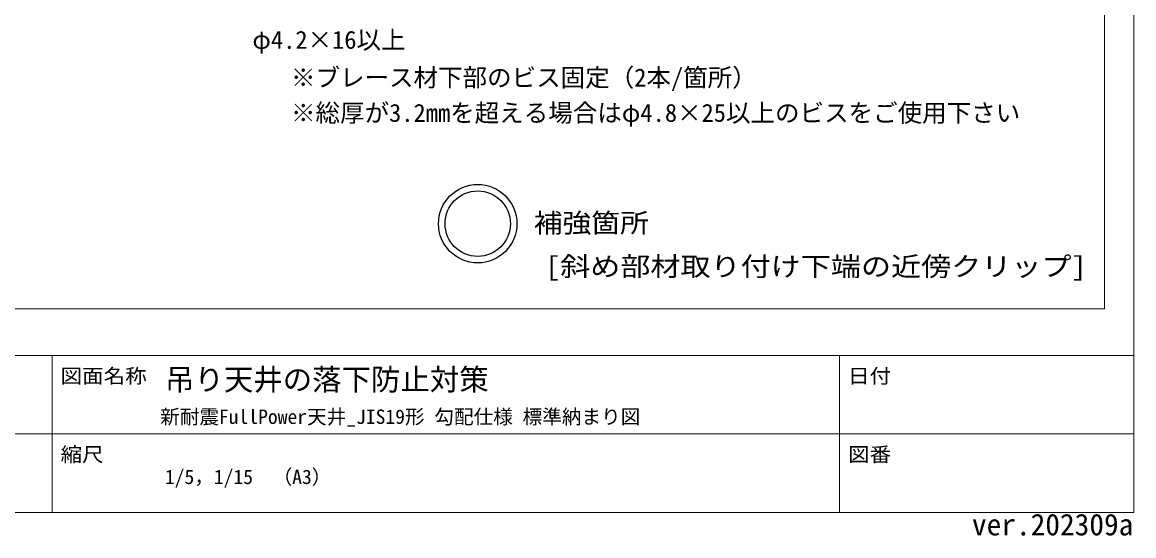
# Model space of a CAD drawing. Units: millimetres, scale not verified. Extents: x -2895 to 2955, y -2104 to 2057.
# Drawn here: x 1255 to 2955, y -2104 to -1319 of the extents above; entities that cross this region are included whole.
import ezdxf
from ezdxf.enums import TextEntityAlignment as Align

# ---------------------------------------------------------------- set-up
doc = ezdxf.new("R2010")
doc.units = ezdxf.units.MM
doc.header["$LTSCALE"] = 15
for name, color, linetype, lineweight in [('3-6_文字', 7, 'Continuous', 18), ('3-F', 3, 'Continuous', 18), ('F-1_中線', 7, 'Continuous', 18), ('F-6_文字', 7, 'Continuous', 18)]:
    doc.layers.add(name, color=color, linetype=linetype, lineweight=lineweight)
doc.styles.add('ＭＳ ゴシック', font='')
doc.styles.get('ＭＳ ゴシック').set_extended_font_data('MS Gothic')

msp = doc.modelspace()

# ---------------------------------------------------------------- linework, layer by layer
at = {"layer": '3-6_文字', "color": 2, "lineweight": 25}
for radius in [60, 50]:
    msp.add_circle((1951.49, -1626.74), radius, dxfattribs=at)
at = {"layer": '3-F'}
for p, q in [((2909.86, 1475.61), (2909.86, -1756.68)), ((2909.86, -1756.68), (74.86, -1756.68))]:
    msp.add_line(p, q, dxfattribs=at)
at = {"layer": 'F-1_中線', "color": 3}
for p, q in [((2954.86, 2056.93), (2954.86, -2068.07)), ((-2895.14, -1828.07), (2954.86, -1828.07)), ((-2895.14, -2068.07), (2954.86, -2068.07))]:
    msp.add_line(p, q, dxfattribs=at)
at = {"layer": 'F-1_中線'}
for p, q in [((1300.48, -1828.07), (1300.48, -2068.07)), ((2504.86, -1828.07), (2504.86, -2068.07)), ((400.48, -1948.07), (2954.86, -1948.07))]:
    msp.add_line(p, q, dxfattribs=at)

# ---------------------------------------------------------------- texts
at = {"layer": '3-6_文字', "style": 'ＭＳ ゴシック'}
for s, p in [('φ4.2×16以上', (1606.81, -1367.67)), ('※ブレース材下部のビス固定（2本/箇所）', (1665.87, -1425.27)), ('※総厚が3.2mmを超える場合はφ4.8×25以上のビスをご使用下さい', (1665.92, -1479.29))]:
    msp.add_text(s, height=27.49, dxfattribs=at).set_placement(p, align=Align.BOTTOM_LEFT)
at = {"layer": '3-6_文字', "color": 3, "style": 'ＭＳ ゴシック'}
for s, width, p in [('補強箇所', 1.1, (2037.15, -1649.07)), ('[斜め部材取り付け下端の近傍クリップ]', 1.15, (2054.63, -1715.55))]:
    msp.add_text(s, height=29.33, dxfattribs=dict(at, width=width)).set_placement(p, align=Align.BOTTOM_LEFT)
at = {"layer": 'F-6_文字', "color": 4, "style": 'ＭＳ ゴシック', "width": 1.1}
for s, p in [('図面名称', (1313.42, -1877.08)), ('日付', (2517.8, -1877.08)), ('縮尺', (1313.42, -1997.08)), ('図番', (2517.8, -1997.08))]:
    msp.add_text(s, height=21.99, dxfattribs=at).set_placement(p, align=Align.BOTTOM_LEFT)
at = {"layer": 'F-6_文字', "style": 'ＭＳ ゴシック'}
for s, p in [('吊り天井の落下防止対策', (1473.28, -1891.27)), ('ver.202309a', (2707.36, -2113.07))]:
    msp.add_text(s, height=32.99, dxfattribs=at).set_placement(p, align=Align.BOTTOM_LEFT)
at = {"layer": 'F-6_文字', "color": 4, "style": 'ＭＳ ゴシック'}
for s, p in [('新耐震FullPower天井_JIS19形 勾配仕様 標準納まり図', (1465.88, -1939.4)), ('1/5，1/15\u3000（A3）', (1473.1, -2031.34))]:
    msp.add_text(s, height=21.99, dxfattribs=at).set_placement(p, align=Align.BOTTOM_LEFT)

doc.saveas('drawing.dxf')
